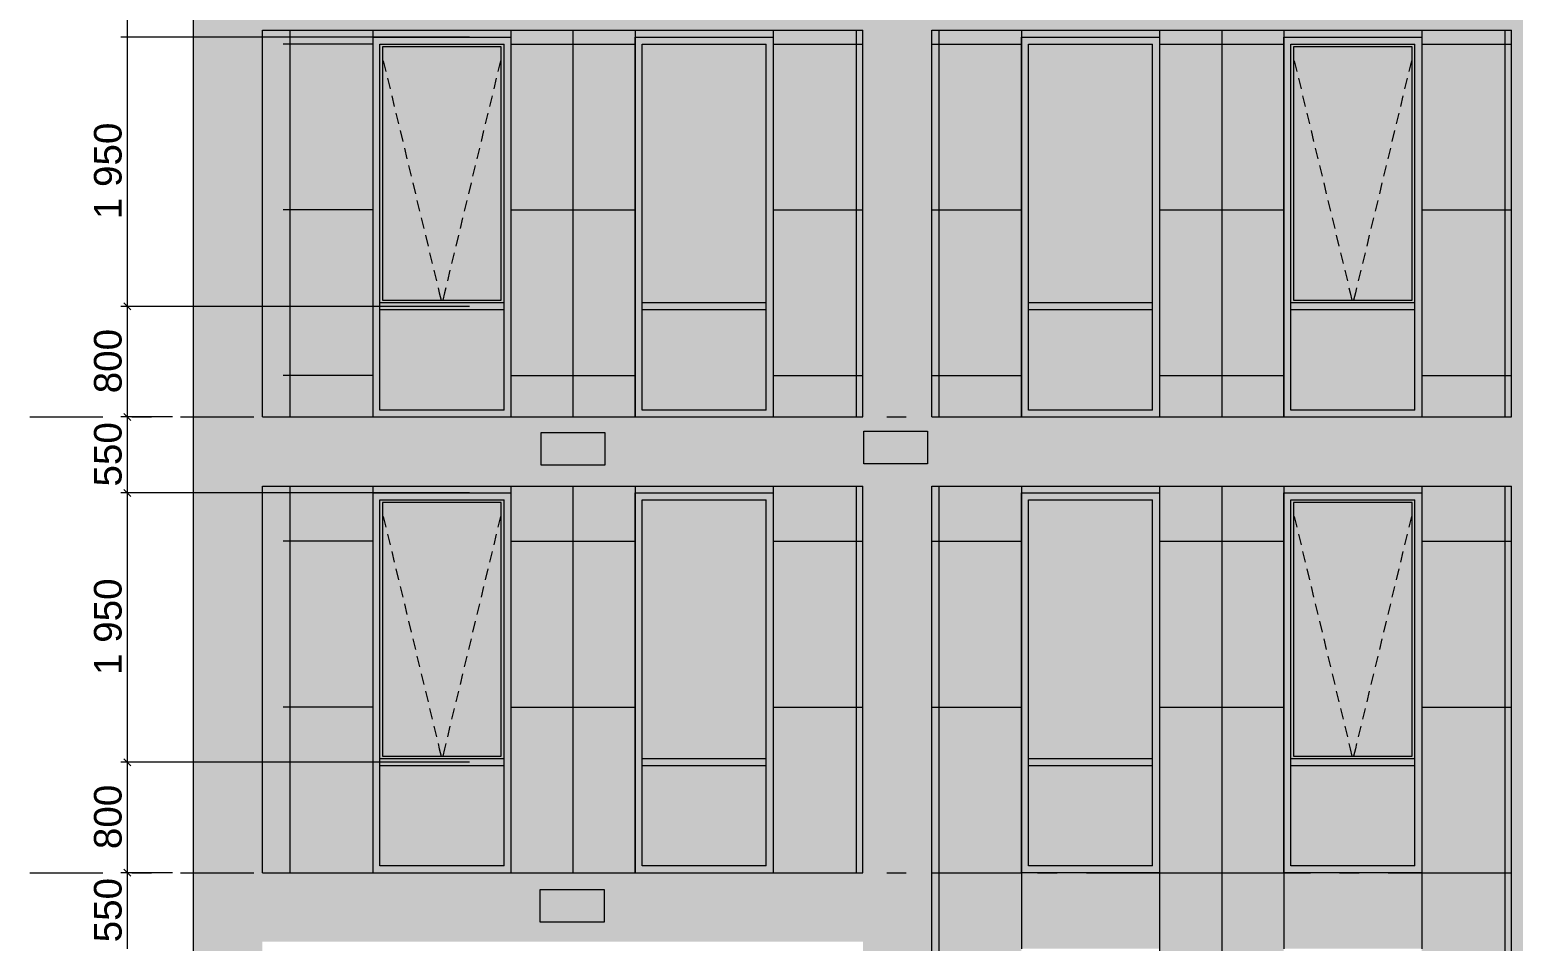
# Model space of a CAD drawing. Header units: millimetres. Extents: x 1499747 to 4230374, y -28481 to 441852.
# Drawn here: x 4020056 to 4030805, y 393332 to 399932 of the extents above; entities that cross this region are included whole.
import ezdxf

# ---------------------------------------------------------------- set-up
doc = ezdxf.new("R2010")
doc.units = ezdxf.units.MM
doc.header["$MEASUREMENT"] = 0
doc.layers.add('Чертеж и Рисунок', color=7, linetype='Continuous')
doc.styles.add('РЎР“Р•РќР•Р\xa0Р\x98Р\xa0_РЎРўР\x98Р›Р¬_2', font='')
doc.styles.get('РЎР“Р•РќР•Р\xa0Р\x98Р\xa0_РЎРўР\x98Р›Р¬_2').set_extended_font_data('GOST Common', italic=True)

msp = doc.modelspace()

# ---------------------------------------------------------------- hatches: boundary and pattern name
at = {"layer": 'Чертеж и Рисунок', "linetype": 'Continuous', "lineweight": 0, "true_color": 0xbc9a89}
for points in [[(4021241.89294, 400428.41218), (4021241.89294, 373528.37108), (4021741.89371, 373528.37108), (4021741.89371, 400428.41218)], [(4021741.89371, 399928.41141), (4044991.95923, 399928.41141), (4044991.95923, 400428.41218), (4021741.89371, 400428.41218)], [(4026092.23035, 399928.41141), (4026092.23035, 374028.37184), (4026592.23112, 374028.37184), (4026592.23112, 399928.41141)], [(4030792.03753, 399928.41141), (4030792.03753, 374028.37184), (4031292.0383, 374028.37184), (4031292.0383, 399928.41141)], [(4021741.89371, 396628.40637), (4026092.23035, 396628.40637), (4026092.23035, 397128.40713), (4021741.89371, 397128.40713)], [(4026592.23112, 396628.40637), (4030792.03753, 396628.40637), (4030792.03753, 397128.40713), (4026592.23112, 397128.40713)], [(4021741.89371, 393828.40209), (4021741.89371, 393328.40133), (4026092.23035, 393328.40133), (4026092.23035, 393828.40209)]]:
    msp.add_hatch(color=33, dxfattribs=at).paths.add_polyline_path(points)
at = {"layer": 'Чертеж и Рисунок', "linetype": 'Continuous', "lineweight": 0, "true_color": 0xffffff}
for points in [[(4021741.89371, 399928.41141), (4021741.89371, 397128.40713), (4022542.52493, 397128.40713), (4022542.52493, 399878.41134), (4023542.52646, 399878.41134), (4023542.52646, 397128.40713), (4024442.22783, 397128.40713), (4024442.22783, 399878.41134), (4025442.22936, 399878.41134), (4025442.22936, 397128.40713), (4026092.23035, 397128.40713), (4026092.23035, 399928.41141)], [(4026592.23112, 399928.41141), (4026592.23112, 397128.40713), (4027241.43211, 397128.40713), (4027241.43211, 399878.41134), (4028241.43364, 399878.41134), (4028241.43364, 397128.40713), (4029141.73501, 397128.40713), (4029141.73501, 399878.41134), (4030141.73654, 399878.41134), (4030141.73654, 397128.40713), (4030792.03753, 397128.40713), (4030792.03753, 399928.41141)], [(4023761.72679, 396779.9066), (4024223.5275, 396779.9066), (4024223.5275, 397015.70696), (4023761.72679, 397015.70696)], [(4026099.13036, 396789.30662), (4026560.93107, 396789.30662), (4026560.93107, 397025.00698), (4026099.13036, 397025.00698)], [(4021741.89371, 393828.40209), (4022542.52493, 393828.40209), (4022542.52493, 396578.40629), (4023542.52646, 396578.40629), (4023542.52646, 393828.40209), (4024442.22783, 393828.40209), (4024442.22783, 396578.40629), (4025442.22936, 396578.40629), (4025442.22936, 393828.40209), (4026092.23035, 393828.40209), (4026092.23035, 396628.40637), (4021741.89371, 396628.40637)], [(4023755.32678, 393471.70155), (4024217.22749, 393471.70155), (4024217.22749, 393707.40191), (4023755.32678, 393707.40191)]]:
    msp.add_hatch(color=7, dxfattribs=at).paths.add_polyline_path(points)
at = {"layer": 'Чертеж и Рисунок', "linetype": 'Continuous', "lineweight": 0, "true_color": 0x2e2e2e}
for points in [[(4022542.52493, 399528.4108), (4022592.52501, 399528.4108), (4022592.52501, 399828.41126), (4022542.52493, 399878.41134)], [(4023042.52569, 399878.41134), (4022542.52493, 399878.41134), (4022592.52501, 399828.41126), (4023042.52569, 399828.41126)], [(4023042.52569, 399878.41134), (4023042.52569, 399828.41126), (4023492.52638, 399828.41126), (4023542.52646, 399878.41134)], [(4023542.52646, 399528.4108), (4023542.52646, 399878.41134), (4023492.52638, 399828.41126), (4023492.52638, 399528.4108)], [(4024442.22783, 399528.4108), (4024492.22791, 399528.4108), (4024492.22791, 399828.41126), (4024442.22783, 399878.41134)], [(4024942.2286, 399878.41134), (4024442.22783, 399878.41134), (4024492.22791, 399828.41126), (4024942.2286, 399828.41126)], [(4024942.2286, 399878.41134), (4024942.2286, 399828.41126), (4025392.22928, 399828.41126), (4025442.22936, 399878.41134)], [(4025442.22936, 399528.4108), (4025442.22936, 399878.41134), (4025392.22928, 399828.41126), (4025392.22928, 399528.4108)], [(4027241.43211, 399528.4108), (4027291.43219, 399528.4108), (4027291.43219, 399828.41126), (4027241.43211, 399878.41134)], [(4027741.43287, 399878.41134), (4027241.43211, 399878.41134), (4027291.43219, 399828.41126), (4027741.43287, 399828.41126)], [(4027741.43287, 399878.41134), (4027741.43287, 399828.41126), (4028191.43356, 399828.41126), (4028241.43364, 399878.41134)], [(4028241.43364, 399528.4108), (4028241.43364, 399878.41134), (4028191.43356, 399828.41126), (4028191.43356, 399528.4108)], [(4029141.73501, 399528.4108), (4029191.73509, 399528.4108), (4029191.73509, 399828.41126), (4029141.73501, 399878.41134)], [(4029641.73578, 399878.41134), (4029141.73501, 399878.41134), (4029191.73509, 399828.41126), (4029641.73578, 399828.41126)], [(4029641.73578, 399878.41134), (4029641.73578, 399828.41126), (4030091.73646, 399828.41126), (4030141.73654, 399878.41134)], [(4030141.73654, 399528.4108), (4030141.73654, 399878.41134), (4030091.73646, 399828.41126), (4030091.73646, 399528.4108)], [(4022542.52493, 398128.40866), (4022592.52501, 398128.40866), (4022592.52501, 399528.4108), (4022542.52493, 399528.4108)], [(4023542.52646, 398128.40866), (4023542.52646, 399528.4108), (4023492.52638, 399528.4108), (4023492.52638, 398128.40866)], [(4024442.22783, 398128.40866), (4024492.22791, 398128.40866), (4024492.22791, 399528.4108), (4024442.22783, 399528.4108)], [(4025442.22936, 398128.40866), (4025442.22936, 399528.4108), (4025392.22928, 399528.4108), (4025392.22928, 398128.40866)], [(4027241.43211, 398128.40866), (4027291.43219, 398128.40866), (4027291.43219, 399528.4108), (4027241.43211, 399528.4108)], [(4028241.43364, 398128.40866), (4028241.43364, 399528.4108), (4028191.43356, 399528.4108), (4028191.43356, 398128.40866)], [(4029141.73501, 398128.40866), (4029191.73509, 398128.40866), (4029191.73509, 399528.4108), (4029141.73501, 399528.4108)], [(4030141.73654, 398128.40866), (4030141.73654, 399528.4108), (4030091.73646, 399528.4108), (4030091.73646, 398128.40866)], [(4022542.52493, 397928.40836), (4022592.52501, 397928.40836), (4022592.52501, 398128.40866), (4022542.52493, 398128.40866)], [(4023542.52646, 397928.40836), (4023542.52646, 398128.40866), (4023492.52638, 398128.40866), (4023492.52638, 397928.40836)], [(4024442.22783, 397928.40836), (4024492.22791, 397928.40836), (4024492.22791, 398128.40866), (4024442.22783, 398128.40866)], [(4025442.22936, 397928.40836), (4025442.22936, 398128.40866), (4025392.22928, 398128.40866), (4025392.22928, 397928.40836)], [(4027241.43211, 397928.40836), (4027291.43219, 397928.40836), (4027291.43219, 398128.40866), (4027241.43211, 398128.40866)], [(4028241.43364, 397928.40836), (4028241.43364, 398128.40866), (4028191.43356, 398128.40866), (4028191.43356, 397928.40836)], [(4029141.73501, 397928.40836), (4029191.73509, 397928.40836), (4029191.73509, 398128.40866), (4029141.73501, 398128.40866)], [(4030141.73654, 397928.40836), (4030141.73654, 398128.40866), (4030091.73646, 398128.40866), (4030091.73646, 397928.40836)], [(4022542.52493, 397928.40836), (4022542.52493, 397128.40713), (4022592.52501, 397178.40721), (4022592.52501, 397928.40836)], [(4022592.52501, 397903.40832), (4023042.52569, 397903.40832), (4023042.52569, 397953.40839), (4022592.52501, 397953.40839)], [(4023042.52569, 397953.40839), (4023042.52569, 397903.40832), (4023492.52638, 397903.40832), (4023492.52638, 397953.40839)], [(4023542.52646, 397928.40836), (4023492.52638, 397928.40836), (4023492.52638, 397178.40721), (4023542.52646, 397128.40713)], [(4024442.22783, 397928.40836), (4024442.22783, 397128.40713), (4024492.22791, 397178.40721), (4024492.22791, 397928.40836)], [(4024492.22791, 397903.40832), (4024942.2286, 397903.40832), (4024942.2286, 397953.40839), (4024492.22791, 397953.40839)], [(4024942.2286, 397953.40839), (4024942.2286, 397903.40832), (4025392.22928, 397903.40832), (4025392.22928, 397953.40839)], [(4025442.22936, 397928.40836), (4025392.22928, 397928.40836), (4025392.22928, 397178.40721), (4025442.22936, 397128.40713)], [(4027241.43211, 397928.40836), (4027241.43211, 397128.40713), (4027291.43219, 397178.40721), (4027291.43219, 397928.40836)], [(4027291.43219, 397903.40832), (4027741.43287, 397903.40832), (4027741.43287, 397953.40839), (4027291.43219, 397953.40839)], [(4027741.43287, 397953.40839), (4027741.43287, 397903.40832), (4028191.43356, 397903.40832), (4028191.43356, 397953.40839)], [(4028241.43364, 397928.40836), (4028191.43356, 397928.40836), (4028191.43356, 397178.40721), (4028241.43364, 397128.40713)], [(4029141.73501, 397928.40836), (4029141.73501, 397128.40713), (4029191.73509, 397178.40721), (4029191.73509, 397928.40836)], [(4029191.73509, 397903.40832), (4029641.73578, 397903.40832), (4029641.73578, 397953.40839), (4029191.73509, 397953.40839)], [(4029641.73578, 397953.40839), (4029641.73578, 397903.40832), (4030091.73646, 397903.40832), (4030091.73646, 397953.40839)], [(4030141.73654, 397928.40836), (4030091.73646, 397928.40836), (4030091.73646, 397178.40721), (4030141.73654, 397128.40713)], [(4023042.52569, 397128.40713), (4023042.52569, 397178.40721), (4022592.52501, 397178.40721), (4022542.52493, 397128.40713)], [(4023042.52569, 397128.40713), (4023542.52646, 397128.40713), (4023492.52638, 397178.40721), (4023042.52569, 397178.40721)], [(4024942.2286, 397128.40713), (4024942.2286, 397178.40721), (4024492.22791, 397178.40721), (4024442.22783, 397128.40713)], [(4024942.2286, 397128.40713), (4025442.22936, 397128.40713), (4025392.22928, 397178.40721), (4024942.2286, 397178.40721)], [(4027741.43287, 397128.40713), (4027741.43287, 397178.40721), (4027291.43219, 397178.40721), (4027241.43211, 397128.40713)], [(4027741.43287, 397128.40713), (4028241.43364, 397128.40713), (4028191.43356, 397178.40721), (4027741.43287, 397178.40721)], [(4029641.73578, 397128.40713), (4029641.73578, 397178.40721), (4029191.73509, 397178.40721), (4029141.73501, 397128.40713)], [(4029641.73578, 397128.40713), (4030141.73654, 397128.40713), (4030091.73646, 397178.40721), (4029641.73578, 397178.40721)], [(4022542.52493, 396228.40576), (4022592.52501, 396228.40576), (4022592.52501, 396528.40622), (4022542.52493, 396578.40629)], [(4023042.52569, 396578.40629), (4022542.52493, 396578.40629), (4022592.52501, 396528.40622), (4023042.52569, 396528.40622)], [(4023042.52569, 396578.40629), (4023042.52569, 396528.40622), (4023492.52638, 396528.40622), (4023542.52646, 396578.40629)], [(4023542.52646, 396228.40576), (4023542.52646, 396578.40629), (4023492.52638, 396528.40622), (4023492.52638, 396228.40576)], [(4024442.22783, 396228.40576), (4024492.22791, 396228.40576), (4024492.22791, 396528.40622), (4024442.22783, 396578.40629)], [(4024942.2286, 396578.40629), (4024442.22783, 396578.40629), (4024492.22791, 396528.40622), (4024942.2286, 396528.40622)], [(4024942.2286, 396578.40629), (4024942.2286, 396528.40622), (4025392.22928, 396528.40622), (4025442.22936, 396578.40629)], [(4025442.22936, 396228.40576), (4025442.22936, 396578.40629), (4025392.22928, 396528.40622), (4025392.22928, 396228.40576)], [(4027241.43211, 396228.40576), (4027291.43219, 396228.40576), (4027291.43219, 396528.40622), (4027241.43211, 396578.40629)], [(4027741.43287, 396578.40629), (4027241.43211, 396578.40629), (4027291.43219, 396528.40622), (4027741.43287, 396528.40622)], [(4027741.43287, 396578.40629), (4027741.43287, 396528.40622), (4028191.43356, 396528.40622), (4028241.43364, 396578.40629)], [(4028241.43364, 396228.40576), (4028241.43364, 396578.40629), (4028191.43356, 396528.40622), (4028191.43356, 396228.40576)], [(4029141.73501, 396228.40576), (4029191.73509, 396228.40576), (4029191.73509, 396528.40622), (4029141.73501, 396578.40629)], [(4029641.73578, 396578.40629), (4029141.73501, 396578.40629), (4029191.73509, 396528.40622), (4029641.73578, 396528.40622)], [(4029641.73578, 396578.40629), (4029641.73578, 396528.40622), (4030091.73646, 396528.40622), (4030141.73654, 396578.40629)], [(4030141.73654, 396228.40576), (4030141.73654, 396578.40629), (4030091.73646, 396528.40622), (4030091.73646, 396228.40576)], [(4022542.52493, 394828.40362), (4022592.52501, 394828.40362), (4022592.52501, 396228.40576), (4022542.52493, 396228.40576)], [(4023542.52646, 394828.40362), (4023542.52646, 396228.40576), (4023492.52638, 396228.40576), (4023492.52638, 394828.40362)], [(4024442.22783, 394828.40362), (4024492.22791, 394828.40362), (4024492.22791, 396228.40576), (4024442.22783, 396228.40576)], [(4025442.22936, 394828.40362), (4025442.22936, 396228.40576), (4025392.22928, 396228.40576), (4025392.22928, 394828.40362)], [(4027241.43211, 394828.40362), (4027291.43219, 394828.40362), (4027291.43219, 396228.40576), (4027241.43211, 396228.40576)], [(4028241.43364, 394828.40362), (4028241.43364, 396228.40576), (4028191.43356, 396228.40576), (4028191.43356, 394828.40362)], [(4029141.73501, 394828.40362), (4029191.73509, 394828.40362), (4029191.73509, 396228.40576), (4029141.73501, 396228.40576)], [(4030141.73654, 394828.40362), (4030141.73654, 396228.40576), (4030091.73646, 396228.40576), (4030091.73646, 394828.40362)], [(4022542.52493, 394628.40332), (4022592.52501, 394628.40332), (4022592.52501, 394828.40362), (4022542.52493, 394828.40362)], [(4023542.52646, 394628.40332), (4023542.52646, 394828.40362), (4023492.52638, 394828.40362), (4023492.52638, 394628.40332)], [(4024442.22783, 394628.40332), (4024492.22791, 394628.40332), (4024492.22791, 394828.40362), (4024442.22783, 394828.40362)], [(4025442.22936, 394628.40332), (4025442.22936, 394828.40362), (4025392.22928, 394828.40362), (4025392.22928, 394628.40332)], [(4027241.43211, 394628.40332), (4027291.43219, 394628.40332), (4027291.43219, 394828.40362), (4027241.43211, 394828.40362)], [(4028241.43364, 394628.40332), (4028241.43364, 394828.40362), (4028191.43356, 394828.40362), (4028191.43356, 394628.40332)], [(4029141.73501, 394628.40332), (4029191.73509, 394628.40332), (4029191.73509, 394828.40362), (4029141.73501, 394828.40362)], [(4030141.73654, 394628.40332), (4030141.73654, 394828.40362), (4030091.73646, 394828.40362), (4030091.73646, 394628.40332)], [(4022542.52493, 394628.40332), (4022542.52493, 393828.40209), (4022592.52501, 393878.40217), (4022592.52501, 394628.40332)], [(4022592.52501, 394603.40328), (4023042.52569, 394603.40328), (4023042.52569, 394653.40335), (4022592.52501, 394653.40335)], [(4023042.52569, 394653.40335), (4023042.52569, 394603.40328), (4023492.52638, 394603.40328), (4023492.52638, 394653.40335)], [(4023542.52646, 394628.40332), (4023492.52638, 394628.40332), (4023492.52638, 393878.40217), (4023542.52646, 393828.40209)], [(4024442.22783, 394628.40332), (4024442.22783, 393828.40209), (4024492.22791, 393878.40217), (4024492.22791, 394628.40332)], [(4024492.22791, 394603.40328), (4024942.2286, 394603.40328), (4024942.2286, 394653.40335), (4024492.22791, 394653.40335)], [(4024942.2286, 394653.40335), (4024942.2286, 394603.40328), (4025392.22928, 394603.40328), (4025392.22928, 394653.40335)], [(4025442.22936, 394628.40332), (4025392.22928, 394628.40332), (4025392.22928, 393878.40217), (4025442.22936, 393828.40209)], [(4027241.43211, 394628.40332), (4027241.43211, 393828.40209), (4027291.43219, 393878.40217), (4027291.43219, 394628.40332)], [(4027291.43219, 394603.40328), (4027741.43287, 394603.40328), (4027741.43287, 394653.40335), (4027291.43219, 394653.40335)], [(4027741.43287, 394653.40335), (4027741.43287, 394603.40328), (4028191.43356, 394603.40328), (4028191.43356, 394653.40335)], [(4028241.43364, 394628.40332), (4028191.43356, 394628.40332), (4028191.43356, 393878.40217), (4028241.43364, 393828.40209)], [(4029141.73501, 394628.40332), (4029141.73501, 393828.40209), (4029191.73509, 393878.40217), (4029191.73509, 394628.40332)], [(4029191.73509, 394603.40328), (4029641.73578, 394603.40328), (4029641.73578, 394653.40335), (4029191.73509, 394653.40335)], [(4029641.73578, 394653.40335), (4029641.73578, 394603.40328), (4030091.73646, 394603.40328), (4030091.73646, 394653.40335)], [(4030141.73654, 394628.40332), (4030091.73646, 394628.40332), (4030091.73646, 393878.40217), (4030141.73654, 393828.40209)], [(4023042.52569, 393828.40209), (4023042.52569, 393878.40217), (4022592.52501, 393878.40217), (4022542.52493, 393828.40209)], [(4023042.52569, 393828.40209), (4023542.52646, 393828.40209), (4023492.52638, 393878.40217), (4023042.52569, 393878.40217)], [(4024942.2286, 393828.40209), (4024942.2286, 393878.40217), (4024492.22791, 393878.40217), (4024442.22783, 393828.40209)], [(4024942.2286, 393828.40209), (4025442.22936, 393828.40209), (4025392.22928, 393878.40217), (4024942.2286, 393878.40217)], [(4027741.43287, 393828.40209), (4027741.43287, 393878.40217), (4027291.43219, 393878.40217), (4027241.43211, 393828.40209)], [(4027741.43287, 393828.40209), (4028241.43364, 393828.40209), (4028191.43356, 393878.40217), (4027741.43287, 393878.40217)], [(4029641.73578, 393828.40209), (4029641.73578, 393878.40217), (4029191.73509, 393878.40217), (4029141.73501, 393828.40209)], [(4029641.73578, 393828.40209), (4030141.73654, 393828.40209), (4030091.73646, 393878.40217), (4029641.73578, 393878.40217)]]:
    msp.add_hatch(color=250, dxfattribs=at).paths.add_polyline_path(points)
at = {"layer": 'Чертеж и Рисунок', "linetype": 'Continuous', "lineweight": 0, "true_color": 0xf7fdff}
for points in [[(4022592.52501, 397953.40839), (4022612.52504, 397973.40843), (4022612.52504, 399808.41123), (4022592.52501, 399828.41126)], [(4023492.52638, 399828.41126), (4022592.52501, 399828.41126), (4022612.52504, 399808.41123), (4023472.52635, 399808.41123)], [(4023492.52638, 397953.40839), (4023492.52638, 399828.41126), (4023472.52635, 399808.41123), (4023472.52635, 397973.40843)], [(4029191.73509, 397953.40839), (4029211.73512, 397973.40843), (4029211.73512, 399808.41123), (4029191.73509, 399828.41126)], [(4030091.73646, 399828.41126), (4029191.73509, 399828.41126), (4029211.73512, 399808.41123), (4030071.73643, 399808.41123)], [(4030091.73646, 397953.40839), (4030091.73646, 399828.41126), (4030071.73643, 399808.41123), (4030071.73643, 397973.40843)], [(4023492.52638, 397953.40839), (4023472.52635, 397973.40843), (4022612.52504, 397973.40843), (4022592.52501, 397953.40839)], [(4029211.73512, 397973.40843), (4029191.73509, 397953.40839), (4030091.73646, 397953.40839), (4030071.73643, 397973.40843)], [(4022592.52501, 394653.40335), (4022612.52504, 394673.40338), (4022612.52504, 396508.40619), (4022592.52501, 396528.40622)], [(4023492.52638, 396528.40622), (4022592.52501, 396528.40622), (4022612.52504, 396508.40619), (4023472.52635, 396508.40619)], [(4023492.52638, 394653.40335), (4023492.52638, 396528.40622), (4023472.52635, 396508.40619), (4023472.52635, 394673.40338)], [(4029191.73509, 394653.40335), (4029211.73512, 394673.40338), (4029211.73512, 396508.40619), (4029191.73509, 396528.40622)], [(4029191.73509, 396528.40622), (4029211.73512, 396508.40619), (4030071.73643, 396508.40619), (4030091.73646, 396528.40622)], [(4030091.73646, 394653.40335), (4030091.73646, 396528.40622), (4030071.73643, 396508.40619), (4030071.73643, 394673.40338)], [(4023492.52638, 394653.40335), (4023472.52635, 394673.40338), (4022612.52504, 394673.40338), (4022592.52501, 394653.40335)], [(4029211.73512, 394673.40338), (4029191.73509, 394653.40335), (4030091.73646, 394653.40335), (4030071.73643, 394673.40338)]]:
    msp.add_hatch(color=7, dxfattribs=at).paths.add_polyline_path(points)
at = {"layer": 'Чертеж и Рисунок', "linetype": 'Continuous', "lineweight": 0, "true_color": 0x84adf9}
for points in [[(4022612.52504, 397973.40843), (4023472.52635, 397973.40843), (4023472.52635, 399808.41123), (4022612.52504, 399808.41123)], [(4024492.22791, 399828.41126), (4024492.22791, 397953.40839), (4025392.22928, 397953.40839), (4025392.22928, 399828.41126)], [(4027291.43219, 397953.40839), (4028191.43356, 397953.40839), (4028191.43356, 399528.4108), (4028191.43356, 399828.41126), (4027291.43219, 399828.41126)], [(4029211.73512, 399808.41123), (4029211.73512, 397973.40843), (4030071.73643, 397973.40843), (4030071.73643, 399808.41123)], [(4022592.52501, 397903.40832), (4022592.52501, 397178.40721), (4023492.52638, 397178.40721), (4023492.52638, 397903.40832)], [(4024492.22791, 397903.40832), (4024492.22791, 397178.40721), (4025392.22928, 397178.40721), (4025392.22928, 397903.40832)], [(4027291.43219, 397903.40832), (4027291.43219, 397178.40721), (4028191.43356, 397178.40721), (4028191.43356, 397903.40832)], [(4029191.73509, 397903.40832), (4029191.73509, 397178.40721), (4030091.73646, 397178.40721), (4030091.73646, 397903.40832)], [(4024492.22791, 396528.40622), (4024492.22791, 394653.40335), (4025392.22928, 394653.40335), (4025392.22928, 396528.40622)], [(4027291.43219, 394653.40335), (4028191.43356, 394653.40335), (4028191.43356, 394828.40362), (4028191.43356, 396228.40576), (4028191.43356, 396528.40622), (4027291.43219, 396528.40622)], [(4022612.52504, 394673.40338), (4023472.52635, 394673.40338), (4023472.52635, 396508.40619), (4022612.52504, 396508.40619)], [(4029211.73512, 394673.40338), (4030071.73643, 394673.40338), (4030071.73643, 396508.40619), (4029211.73512, 396508.40619)], [(4022592.52501, 394603.40328), (4022592.52501, 393878.40217), (4023492.52638, 393878.40217), (4023492.52638, 394603.40328)], [(4024492.22791, 394603.40328), (4024492.22791, 393878.40217), (4025392.22928, 393878.40217), (4025392.22928, 394603.40328)], [(4027291.43219, 394603.40328), (4027291.43219, 393878.40217), (4028191.43356, 393878.40217), (4028191.43356, 394603.40328)], [(4029191.73509, 393878.40217), (4030091.73646, 393878.40217), (4030091.73646, 394603.40328), (4029191.73509, 394603.40328)]]:
    msp.add_hatch(color=161, dxfattribs=at).paths.add_polyline_path(points)
at = {"layer": 'Чертеж и Рисунок', "linetype": 'Continuous', "lineweight": 0, "true_color": 0xffffff}
h = msp.add_hatch(color=7, dxfattribs=at)
h.paths.add_polyline_path([(4026592.23112, 390528.39705), (4027241.43215, 390528.39705), (4027241.43215, 393278.40123), (4028241.43362, 393278.40123), (4028241.43362, 390528.39705), (4029141.73502, 390528.39705), (4029141.73502, 393278.40123), (4030141.73658, 393278.40123), (4030141.73658, 390528.39705), (4030792.03756, 390528.39705), (4030792.03756, 396628.40637), (4026592.23112, 396628.40637)])
h.paths.add_polyline_path([(4028241.43362, 393828.40212), (4027241.43215, 393828.40212), (4027241.43215, 396578.40631), (4028241.43362, 396578.40631)], flags=0)
h.paths.add_polyline_path([(4029141.73502, 393828.40212), (4029141.73502, 396578.40631), (4030141.73658, 396578.40631), (4030141.73658, 393828.40212)], flags=0)

# ---------------------------------------------------------------- linework, layer by layer
at = {"layer": 'Чертеж и Рисунок', "color": 7, "linetype": 'Continuous', "lineweight": 5}
for points in [[(4020763.94221, 399878.41134), (4020763.94221, 400428.41218)], [(4021241.89294, 373528.37108), (4021241.89294, 400428.41218)], [(4023242.526, 399878.41134), (4020717.06214, 399878.41134)], [(4020763.94221, 397928.40836), (4020763.94221, 399878.41134)], [(4021741.89371, 399928.41141), (4026092.23035, 399928.41141)], [(4021741.89371, 397128.40713), (4021741.89371, 399928.41141)], [(4022542.52493, 399878.41134), (4023542.52646, 399878.41134)], [(4023542.52646, 399878.41134), (4023542.52646, 397128.40713)], [(4024442.22783, 399878.41134), (4025442.22936, 399878.41134)], [(4024442.22783, 397128.40713), (4024442.22783, 399878.41134)], [(4025442.22936, 399878.41134), (4025442.22936, 397128.40713)], [(4026092.23035, 397128.40713), (4026092.23035, 399928.41141)], [(4026592.23112, 399928.41141), (4030792.03753, 399928.41141)], [(4026592.23112, 397128.40713), (4026592.23112, 399928.41141)], [(4027241.43211, 397128.40713), (4027241.43211, 399878.41134)], [(4027241.43211, 399878.41134), (4028241.43364, 399878.41134)], [(4028241.43364, 399878.41134), (4028241.43364, 397128.40713)], [(4029141.73501, 397128.40713), (4029141.73501, 399878.41134)], [(4029141.73501, 399878.41134), (4030141.73654, 399878.41134)], [(4030792.03753, 397128.40713), (4030792.03753, 399928.41141)], [(4022592.52501, 399528.4108), (4022592.52501, 399828.41126)], [(4022592.52501, 399828.41126), (4023042.52569, 399828.41126)], [(4022612.52504, 399808.41123), (4022612.52504, 397973.40843)], [(4023472.52635, 399808.41123), (4022612.52504, 399808.41123)], [(4023042.52569, 399828.41126), (4023492.52638, 399828.41126)], [(4023472.52635, 397973.40843), (4023472.52635, 399808.41123)], [(4023492.52638, 399528.4108), (4023492.52638, 399828.41126)], [(4024492.22791, 399528.4108), (4024492.22791, 399828.41126)], [(4024492.22791, 399828.41126), (4024942.2286, 399828.41126)], [(4024942.2286, 399828.41126), (4025392.22928, 399828.41126)], [(4025392.22928, 399528.4108), (4025392.22928, 399828.41126)], [(4027291.43219, 399528.4108), (4027291.43219, 399828.41126)], [(4027291.43219, 399828.41126), (4027741.43287, 399828.41126)], [(4027741.43287, 399828.41126), (4028191.43356, 399828.41126)], [(4028191.43356, 399528.4108), (4028191.43356, 399828.41126)], [(4029191.73509, 399528.4108), (4029191.73509, 399828.41126)], [(4029191.73509, 399828.41126), (4029641.73578, 399828.41126)], [(4029211.73512, 399808.41123), (4029211.73512, 397973.40843)], [(4030071.73643, 399808.41123), (4029211.73512, 399808.41123)], [(4029641.73578, 399828.41126), (4030091.73646, 399828.41126)], [(4030071.73643, 397973.40843), (4030071.73643, 399808.41123)], [(4030091.73646, 399528.4108), (4030091.73646, 399828.41126)], [(4022592.52501, 398128.40866), (4022592.52501, 399528.4108)], [(4023492.52638, 398128.40866), (4023492.52638, 399528.4108)], [(4024492.22791, 398128.40866), (4024492.22791, 399528.4108)], [(4025392.22928, 398128.40866), (4025392.22928, 399528.4108)], [(4027291.43219, 398128.40866), (4027291.43219, 399528.4108)], [(4028191.43356, 398128.40866), (4028191.43356, 399528.4108)], [(4029191.73509, 398128.40866), (4029191.73509, 399528.4108)], [(4030091.73646, 398128.40866), (4030091.73646, 399528.4108)], [(4022592.52501, 397953.40839), (4022592.52501, 398128.40866)], [(4023492.52638, 397953.40839), (4023492.52638, 398128.40866)], [(4024492.22791, 397953.40839), (4024492.22791, 398128.40866)], [(4025392.22928, 397953.40839), (4025392.22928, 398128.40866)], [(4027291.43219, 397953.40839), (4027291.43219, 398128.40866)], [(4028191.43356, 397953.40839), (4028191.43356, 398128.40866)], [(4029191.73509, 397953.40839), (4029191.73509, 398128.40866)], [(4030091.73646, 397953.40839), (4030091.73646, 398128.40866)], [(4023242.526, 397928.40836), (4020717.06214, 397928.40836)], [(4020738.94217, 397953.40839), (4020788.94225, 397903.40832)], [(4020763.94221, 397128.40713), (4020763.94221, 397928.40836)], [(4022592.52501, 397928.40836), (4022592.52501, 397953.40839)], [(4023042.52569, 397953.40839), (4022592.52501, 397953.40839)], [(4022592.52501, 397903.40832), (4022592.52501, 397928.40836)], [(4022612.52504, 397973.40843), (4023472.52635, 397973.40843)], [(4023492.52638, 397953.40839), (4023042.52569, 397953.40839)], [(4023492.52638, 397928.40836), (4023492.52638, 397953.40839)], [(4023492.52638, 397903.40832), (4023492.52638, 397928.40836)], [(4024492.22791, 397928.40836), (4024492.22791, 397953.40839)], [(4024942.2286, 397953.40839), (4024492.22791, 397953.40839)], [(4024492.22791, 397903.40832), (4024492.22791, 397928.40836)], [(4025392.22928, 397953.40839), (4024942.2286, 397953.40839)], [(4025392.22928, 397928.40836), (4025392.22928, 397953.40839)], [(4025392.22928, 397903.40832), (4025392.22928, 397928.40836)], [(4027291.43219, 397928.40836), (4027291.43219, 397953.40839)], [(4027741.43287, 397953.40839), (4027291.43219, 397953.40839)], [(4027291.43219, 397903.40832), (4027291.43219, 397928.40836)], [(4028191.43356, 397953.40839), (4027741.43287, 397953.40839)], [(4028191.43356, 397928.40836), (4028191.43356, 397953.40839)], [(4028191.43356, 397903.40832), (4028191.43356, 397928.40836)], [(4029191.73509, 397928.40836), (4029191.73509, 397953.40839)], [(4029641.73578, 397953.40839), (4029191.73509, 397953.40839)], [(4029191.73509, 397903.40832), (4029191.73509, 397928.40836)], [(4029211.73512, 397973.40843), (4030071.73643, 397973.40843)], [(4030091.73646, 397953.40839), (4029641.73578, 397953.40839)], [(4030091.73646, 397928.40836), (4030091.73646, 397953.40839)], [(4030091.73646, 397903.40832), (4030091.73646, 397928.40836)], [(4022592.52501, 397178.40721), (4022592.52501, 397903.40832)], [(4023042.52569, 397903.40832), (4022592.52501, 397903.40832)], [(4023492.52638, 397903.40832), (4023042.52569, 397903.40832)], [(4023492.52638, 397178.40721), (4023492.52638, 397903.40832)], [(4024492.22791, 397178.40721), (4024492.22791, 397903.40832)], [(4024942.2286, 397903.40832), (4024492.22791, 397903.40832)], [(4025392.22928, 397903.40832), (4024942.2286, 397903.40832)], [(4025392.22928, 397178.40721), (4025392.22928, 397903.40832)], [(4027291.43219, 397178.40721), (4027291.43219, 397903.40832)], [(4027741.43287, 397903.40832), (4027291.43219, 397903.40832)], [(4028191.43356, 397903.40832), (4027741.43287, 397903.40832)], [(4028191.43356, 397178.40721), (4028191.43356, 397903.40832)], [(4029191.73509, 397178.40721), (4029191.73509, 397903.40832)], [(4029641.73578, 397903.40832), (4029191.73509, 397903.40832)], [(4030091.73646, 397903.40832), (4029641.73578, 397903.40832)], [(4030091.73646, 397178.40721), (4030091.73646, 397903.40832)], [(4023042.52569, 397178.40721), (4022592.52501, 397178.40721)], [(4023492.52638, 397178.40721), (4023042.52569, 397178.40721)], [(4024942.2286, 397178.40721), (4024492.22791, 397178.40721)], [(4025392.22928, 397178.40721), (4024942.2286, 397178.40721)], [(4027741.43287, 397178.40721), (4027291.43219, 397178.40721)], [(4028191.43356, 397178.40721), (4027741.43287, 397178.40721)], [(4029641.73578, 397178.40721), (4029191.73509, 397178.40721)], [(4030091.73646, 397178.40721), (4029641.73578, 397178.40721)], [(4021091.89271, 397128.40713), (4020717.06214, 397128.40713)], [(4020738.94217, 397153.40717), (4020788.94225, 397103.4071)], [(4020763.94221, 396578.40629), (4020763.94221, 397128.40713)], [(4021741.89371, 397128.40713), (4026092.23035, 397128.40713)], [(4026592.23112, 397128.40713), (4030792.03753, 397128.40713)], [(4023761.72679, 396779.9066), (4023761.72679, 397015.70696)], [(4023761.72679, 397015.70696), (4024223.5275, 397015.70696)], [(4024223.5275, 397015.70696), (4024223.5275, 396779.9066)], [(4026099.13036, 396789.30662), (4026099.13036, 397025.00698)], [(4026099.13036, 397025.00698), (4026560.93107, 397025.00698)], [(4026560.93107, 397025.00698), (4026560.93107, 396789.30662)], [(4024223.5275, 396779.9066), (4023761.72679, 396779.9066)], [(4026560.93107, 396789.30662), (4026099.13036, 396789.30662)], [(4021741.89371, 393828.40209), (4021741.89371, 396628.40637)], [(4021741.89371, 396628.40637), (4026092.23035, 396628.40637)], [(4026092.23035, 393828.40209), (4026092.23035, 396628.40637)], [(4026592.23112, 390528.39705), (4026592.23112, 396628.40637)], [(4026592.23112, 396628.40637), (4030792.03753, 396628.40637)], [(4030792.03753, 390528.39705), (4030792.03753, 396628.40637)], [(4023242.526, 396578.40629), (4020717.06214, 396578.40629)], [(4020738.94217, 396603.40633), (4020788.94225, 396553.40626)], [(4020763.94221, 394628.40332), (4020763.94221, 396578.40629)], [(4022542.52493, 396578.40629), (4023542.52646, 396578.40629)], [(4022592.52501, 396228.40576), (4022592.52501, 396528.40622)], [(4022592.52501, 396528.40622), (4023042.52569, 396528.40622)], [(4023042.52569, 396528.40622), (4023492.52638, 396528.40622)], [(4023492.52638, 396228.40576), (4023492.52638, 396528.40622)], [(4023542.52646, 396578.40629), (4023542.52646, 393828.40209)], [(4024442.22783, 393828.40209), (4024442.22783, 396578.40629)], [(4024442.22783, 396578.40629), (4025442.22936, 396578.40629)], [(4024492.22791, 396228.40576), (4024492.22791, 396528.40622)], [(4024492.22791, 396528.40622), (4024942.2286, 396528.40622)], [(4024942.2286, 396528.40622), (4025392.22928, 396528.40622)], [(4025392.22928, 396228.40576), (4025392.22928, 396528.40622)], [(4025442.22936, 396578.40629), (4025442.22936, 393828.40209)], [(4027241.43211, 393828.40209), (4027241.43211, 396578.40629)], [(4027241.43211, 396578.40629), (4028241.43364, 396578.40629)], [(4027291.43219, 396228.40576), (4027291.43219, 396528.40622)], [(4027291.43219, 396528.40622), (4027741.43287, 396528.40622)], [(4027741.43287, 396528.40622), (4028191.43356, 396528.40622)], [(4028191.43356, 396228.40576), (4028191.43356, 396528.40622)], [(4028241.43364, 396578.40629), (4028241.43364, 393828.40209)], [(4029141.73501, 393828.40209), (4029141.73501, 396578.40629)], [(4029141.73501, 396578.40629), (4030141.73654, 396578.40629)], [(4029191.73509, 396228.40576), (4029191.73509, 396528.40622)], [(4029191.73509, 396528.40622), (4029641.73578, 396528.40622)], [(4029641.73578, 396528.40622), (4030091.73646, 396528.40622)], [(4030091.73646, 396228.40576), (4030091.73646, 396528.40622)], [(4022612.52504, 396508.40619), (4022612.52504, 394673.40338)], [(4023472.52635, 396508.40619), (4022612.52504, 396508.40619)], [(4023472.52635, 394673.40338), (4023472.52635, 396508.40619)], [(4029211.73512, 396508.40619), (4029211.73512, 394673.40338)], [(4030071.73643, 396508.40619), (4029211.73512, 396508.40619)], [(4030071.73643, 394673.40338), (4030071.73643, 396508.40619)], [(4022592.52501, 394828.40362), (4022592.52501, 396228.40576)], [(4023492.52638, 394828.40362), (4023492.52638, 396228.40576)], [(4024492.22791, 394828.40362), (4024492.22791, 396228.40576)], [(4025392.22928, 394828.40362), (4025392.22928, 396228.40576)], [(4027291.43219, 394828.40362), (4027291.43219, 396228.40576)], [(4028191.43356, 394828.40362), (4028191.43356, 396228.40576)], [(4029191.73509, 394828.40362), (4029191.73509, 396228.40576)], [(4030091.73646, 394828.40362), (4030091.73646, 396228.40576)], [(4022592.52501, 394653.40335), (4022592.52501, 394828.40362)], [(4023492.52638, 394653.40335), (4023492.52638, 394828.40362)], [(4024492.22791, 394653.40335), (4024492.22791, 394828.40362)], [(4025392.22928, 394653.40335), (4025392.22928, 394828.40362)], [(4027291.43219, 394653.40335), (4027291.43219, 394828.40362)], [(4028191.43356, 394653.40335), (4028191.43356, 394828.40362)], [(4029191.73509, 394653.40335), (4029191.73509, 394828.40362)], [(4030091.73646, 394653.40335), (4030091.73646, 394828.40362)], [(4023242.526, 394628.40332), (4020717.06214, 394628.40332)], [(4020738.94217, 394653.40335), (4020788.94225, 394603.40328)], [(4020763.94221, 393828.40209), (4020763.94221, 394628.40332)], [(4022592.52501, 394628.40332), (4022592.52501, 394653.40335)], [(4023042.52569, 394653.40335), (4022592.52501, 394653.40335)], [(4022592.52501, 394603.40328), (4022592.52501, 394628.40332)], [(4022592.52501, 393878.40217), (4022592.52501, 394603.40328)], [(4023042.52569, 394603.40328), (4022592.52501, 394603.40328)], [(4022612.52504, 394673.40338), (4023472.52635, 394673.40338)], [(4023492.52638, 394653.40335), (4023042.52569, 394653.40335)], [(4023492.52638, 394603.40328), (4023042.52569, 394603.40328)], [(4023492.52638, 394628.40332), (4023492.52638, 394653.40335)], [(4023492.52638, 394603.40328), (4023492.52638, 394628.40332)], [(4023492.52638, 393878.40217), (4023492.52638, 394603.40328)], [(4024492.22791, 394628.40332), (4024492.22791, 394653.40335)], [(4024942.2286, 394653.40335), (4024492.22791, 394653.40335)], [(4024492.22791, 394603.40328), (4024492.22791, 394628.40332)], [(4024492.22791, 393878.40217), (4024492.22791, 394603.40328)], [(4024942.2286, 394603.40328), (4024492.22791, 394603.40328)], [(4025392.22928, 394653.40335), (4024942.2286, 394653.40335)], [(4025392.22928, 394603.40328), (4024942.2286, 394603.40328)], [(4025392.22928, 394628.40332), (4025392.22928, 394653.40335)], [(4025392.22928, 394603.40328), (4025392.22928, 394628.40332)], [(4025392.22928, 393878.40217), (4025392.22928, 394603.40328)], [(4027291.43219, 394628.40332), (4027291.43219, 394653.40335)], [(4027741.43287, 394653.40335), (4027291.43219, 394653.40335)], [(4027291.43219, 394603.40328), (4027291.43219, 394628.40332)], [(4027291.43219, 393878.40217), (4027291.43219, 394603.40328)], [(4027741.43287, 394603.40328), (4027291.43219, 394603.40328)], [(4028191.43356, 394653.40335), (4027741.43287, 394653.40335)], [(4028191.43356, 394603.40328), (4027741.43287, 394603.40328)], [(4028191.43356, 394628.40332), (4028191.43356, 394653.40335)], [(4028191.43356, 394603.40328), (4028191.43356, 394628.40332)], [(4028191.43356, 393878.40217), (4028191.43356, 394603.40328)], [(4029191.73509, 394628.40332), (4029191.73509, 394653.40335)], [(4029641.73578, 394653.40335), (4029191.73509, 394653.40335)], [(4029191.73509, 394603.40328), (4029191.73509, 394628.40332)], [(4029191.73509, 393878.40217), (4029191.73509, 394603.40328)], [(4029641.73578, 394603.40328), (4029191.73509, 394603.40328)], [(4029211.73512, 394673.40338), (4030071.73643, 394673.40338)], [(4030091.73646, 394653.40335), (4029641.73578, 394653.40335)], [(4030091.73646, 394603.40328), (4029641.73578, 394603.40328)], [(4030091.73646, 394628.40332), (4030091.73646, 394653.40335)], [(4030091.73646, 394603.40328), (4030091.73646, 394628.40332)], [(4030091.73646, 393878.40217), (4030091.73646, 394603.40328)], [(4021091.89271, 393828.40209), (4020717.06214, 393828.40209)], [(4020738.94217, 393853.40213), (4020788.94225, 393803.40205)], [(4020763.94221, 393278.40125), (4020763.94221, 393828.40209)], [(4021741.89371, 393828.40209), (4026092.23035, 393828.40209)], [(4023042.52569, 393878.40217), (4022592.52501, 393878.40217)], [(4023492.52638, 393878.40217), (4023042.52569, 393878.40217)], [(4024942.2286, 393878.40217), (4024492.22791, 393878.40217)], [(4025392.22928, 393878.40217), (4024942.2286, 393878.40217)], [(4028241.43364, 393828.40209), (4027241.43211, 393828.40209)], [(4027741.43287, 393878.40217), (4027291.43219, 393878.40217)], [(4028191.43356, 393878.40217), (4027741.43287, 393878.40217)], [(4030141.73654, 393828.40209), (4029141.73501, 393828.40209)], [(4029641.73578, 393878.40217), (4029191.73509, 393878.40217)], [(4030091.73646, 393878.40217), (4029641.73578, 393878.40217)], [(4023755.32678, 393471.70155), (4023755.32678, 393707.40191)], [(4023755.32678, 393707.40191), (4024217.22749, 393707.40191)], [(4024217.22749, 393707.40191), (4024217.22749, 393471.70155)], [(4024217.22749, 393471.70155), (4023755.32678, 393471.70155)]]:
    msp.add_lwpolyline(points, dxfattribs=at)
at = {"layer": 'Чертеж и Рисунок', "color": 253, "linetype": 'Continuous', "lineweight": 5, "true_color": 0xaaaaaa}
for points in [[(4021941.89401, 399927.51141), (4021941.89401, 397128.40713)], [(4022542.52493, 399928.41141), (4022542.52493, 399926.71141)], [(4022542.52493, 399926.71141), (4022542.52493, 399926.51141)], [(4022542.52493, 399926.51141), (4022542.52493, 399878.41134)], [(4022542.52493, 399878.41134), (4022542.52493, 397128.40713)], [(4023541.92646, 399928.41141), (4023541.92646, 399878.51134)], [(4023541.92646, 399878.51134), (4023541.92646, 397128.40713)], [(4023992.12715, 399928.41141), (4023992.12715, 397128.40713)], [(4024442.52783, 399928.41141), (4024442.52783, 399878.41134)], [(4024442.52783, 399878.41134), (4024442.52783, 397128.40713)], [(4025441.92936, 399928.41141), (4025441.92936, 399878.41134)], [(4025441.92936, 399878.41134), (4025441.92936, 397128.40713)], [(4026042.53028, 399928.41141), (4026042.53028, 397128.40713)], [(4026642.53119, 399928.41141), (4026642.53119, 397128.40713)], [(4027242.53211, 399928.41141), (4027242.53211, 399878.41134)], [(4027242.53211, 399878.41134), (4027242.53211, 397128.40713)], [(4028241.93364, 399928.41141), (4028241.93364, 397128.40713)], [(4028692.03433, 399928.41141), (4028692.03433, 397128.40713)], [(4029142.33501, 399928.41141), (4029142.33501, 399878.41134)], [(4029142.33501, 399878.41134), (4029142.33501, 397128.40713)], [(4030141.73654, 399928.41141), (4030141.73654, 399878.41134)], [(4030141.73654, 399878.41134), (4030141.73654, 397128.40713)], [(4030742.33746, 399928.41141), (4030742.33746, 397128.40713)], [(4022542.52493, 399828.01126), (4021891.89394, 399828.21126)], [(4023542.52646, 399828.21126), (4024442.22783, 399828.21126)], [(4025441.92936, 399828.01126), (4025442.22936, 399828.01126)], [(4025442.22936, 399828.01126), (4026092.23035, 399828.01126)], [(4026592.23112, 399828.01126), (4027241.43211, 399828.01126)], [(4027241.43211, 399828.01126), (4027242.53211, 399828.01126)], [(4028241.93364, 399828.21126), (4029141.63501, 399828.21126)], [(4030141.73654, 399828.21126), (4030792.03753, 399828.21126)], [(4022542.52493, 398628.00943), (4021891.89394, 398628.20943)], [(4023542.52646, 398628.20943), (4024442.22783, 398628.20943)], [(4025441.92936, 398628.00943), (4025442.22936, 398628.00943)], [(4025442.22936, 398628.00943), (4026092.23035, 398628.00943)], [(4026592.23112, 398628.00943), (4027241.43211, 398628.00943)], [(4027241.43211, 398628.00943), (4027242.53211, 398628.00943)], [(4028241.93364, 398628.20943), (4029141.63501, 398628.20943)], [(4030141.73654, 398628.20943), (4030792.03753, 398628.20943)], [(4022542.52493, 397428.00759), (4021891.89394, 397428.20759)], [(4023542.52646, 397428.20759), (4024442.22783, 397428.20759)], [(4025441.92936, 397428.00759), (4025442.22936, 397428.00759)], [(4025442.22936, 397428.00759), (4026092.23035, 397428.00759)], [(4026592.23112, 397428.00759), (4027241.43211, 397428.00759)], [(4027241.43211, 397428.00759), (4027242.53211, 397428.00759)], [(4028241.93364, 397428.20759), (4029141.63501, 397428.20759)], [(4030141.73654, 397428.20759), (4030792.03753, 397428.20759)], [(4021941.89401, 396628.40637), (4021941.89401, 393828.40209)], [(4022542.52493, 396628.40637), (4022542.52493, 396578.40629)], [(4023541.92646, 396628.40637), (4023541.92646, 396578.40629)], [(4023992.12715, 396628.40637), (4023992.12715, 393828.40209)], [(4024442.52783, 396628.40637), (4024442.52783, 396578.40629)], [(4025441.92936, 396628.40637), (4025441.92936, 396578.40629)], [(4026042.53028, 396628.40637), (4026042.53028, 393828.40209)], [(4026642.53119, 396628.40637), (4026642.53119, 390528.39705)], [(4027242.53211, 396628.40637), (4027242.53211, 396578.40629)], [(4028241.93364, 396628.40637), (4028241.93364, 390528.39705)], [(4028692.03433, 396628.40637), (4028692.03433, 390528.39705)], [(4029142.33501, 396628.40637), (4029142.33501, 396578.40629)], [(4030141.73654, 396628.40637), (4030141.73654, 396578.40629)], [(4030742.33746, 396628.40637), (4030742.33746, 390528.39705)], [(4022542.52493, 396578.40629), (4022542.52493, 393828.40209)], [(4023541.92646, 396578.40629), (4023541.92646, 393828.40209)], [(4024442.52783, 396578.40629), (4024442.52783, 393828.40209)], [(4025441.92936, 396578.40629), (4025441.92936, 393828.40209)], [(4027242.53211, 396578.40629), (4027242.53211, 393828.40209)], [(4029142.33501, 396578.40629), (4029142.33501, 393828.40209)], [(4030141.73654, 396578.40629), (4030141.73654, 393828.40209)], [(4022542.52493, 396228.00576), (4021891.89394, 396228.20576)], [(4023542.52646, 396228.20576), (4024442.22783, 396228.20576)], [(4025441.92936, 396228.00576), (4025442.22936, 396228.00576)], [(4025442.22936, 396228.00576), (4026092.23035, 396228.00576)], [(4026592.23112, 396228.00576), (4027241.43211, 396228.00576)], [(4027241.43211, 396228.00576), (4027242.53211, 396228.00576)], [(4028241.93364, 396228.20576), (4029141.63501, 396228.20576)], [(4030141.73654, 396228.20576), (4030792.03753, 396228.20576)], [(4022542.52493, 395028.00393), (4021891.89394, 395028.20393)], [(4023542.52646, 395028.20393), (4024442.22783, 395028.20393)], [(4025441.92936, 395028.00393), (4025442.22936, 395028.00393)], [(4025442.22936, 395028.00393), (4026092.23035, 395028.00393)], [(4026592.23112, 395028.00393), (4027241.43211, 395028.00393)], [(4027241.43211, 395028.00393), (4027242.53211, 395028.00393)], [(4028241.93364, 395028.20393), (4029141.63501, 395028.20393)], [(4030141.73654, 395028.20393), (4030792.03753, 395028.20393)], [(4026592.23112, 393828.00209), (4027242.53211, 393828.00209)], [(4027242.53211, 393828.40209), (4027242.53211, 393278.40125)], [(4028241.93364, 393828.20209), (4029141.63501, 393828.20209)], [(4029142.33501, 393828.40209), (4029142.33501, 393278.40125)], [(4030141.73654, 393828.40209), (4030141.73654, 393278.40125)], [(4030141.73654, 393828.20209), (4030792.03753, 393828.20209)]]:
    msp.add_lwpolyline(points, dxfattribs=at)
at = {"layer": 'Чертеж и Рисунок', "color": 23, "linetype": 'Continuous', "lineweight": 5, "true_color": 0xbf8080}
for points in [[(4022618.02505, 399707.11107), (4022636.82507, 399629.31096)], [(4023467.02634, 399707.11107), (4023448.22631, 399629.31096)], [(4029217.23513, 399707.11107), (4029235.93516, 399629.31096)], [(4030066.23642, 399707.11107), (4030047.4364, 399629.31096)], [(4022648.52509, 399580.71088), (4022667.32512, 399502.91076)], [(4023436.5263, 399580.71088), (4023417.72627, 399502.91076)], [(4029247.73517, 399580.71088), (4029266.4352, 399502.91076)], [(4030035.63638, 399580.71088), (4030016.93635, 399502.91076)], [(4022679.02514, 399454.31069), (4022697.82517, 399376.61057)], [(4023406.02625, 399454.31069), (4023387.22622, 399376.61057)], [(4029278.23522, 399454.31069), (4029296.93525, 399376.61057)], [(4030005.13633, 399454.31069), (4029986.4363, 399376.61057)], [(4022709.52519, 399328.01049), (4022728.32521, 399250.21038)], [(4023375.5262, 399328.01049), (4023356.72617, 399250.21038)], [(4029308.73527, 399328.01049), (4029327.4353, 399250.21038)], [(4029974.63629, 399328.01049), (4029955.93626, 399250.21038)], [(4022740.02523, 399201.6103), (4022758.82526, 399123.81018)], [(4023345.02616, 399201.6103), (4023326.22613, 399123.81018)], [(4029339.23531, 399201.6103), (4029357.93534, 399123.81018)], [(4029944.13624, 399201.6103), (4029925.43621, 399123.81018)], [(4022770.52528, 399075.21011), (4022789.32531, 398997.50999)], [(4023314.52611, 399075.21011), (4023295.72608, 398997.50999)], [(4029369.73536, 399075.21011), (4029388.43539, 398997.50999)], [(4029913.63619, 399075.21011), (4029894.93616, 398997.50999)], [(4022801.02533, 398948.80992), (4022819.82535, 398871.1098)], [(4023284.02606, 398948.80992), (4023265.22603, 398871.1098)], [(4029400.23541, 398948.80992), (4029418.93544, 398871.1098)], [(4029883.13615, 398948.80992), (4029864.43612, 398871.1098)], [(4022831.52537, 398822.50972), (4022850.3254, 398744.7096)], [(4023253.52602, 398822.50972), (4023234.72599, 398744.7096)], [(4029430.73545, 398822.50972), (4029449.53548, 398744.7096)], [(4029852.6361, 398822.50972), (4029833.93607, 398744.7096)], [(4022862.02542, 398696.10953), (4022880.82545, 398618.30941)], [(4023222.92597, 398696.10953), (4023204.22594, 398618.30941)], [(4029461.2355, 398696.10953), (4029480.03553, 398618.30941)], [(4029822.13605, 398696.10953), (4029803.43602, 398618.30941)], [(4022892.52547, 398569.70934), (4022911.32549, 398492.00922)], [(4023192.42592, 398569.70934), (4023173.72589, 398492.00922)], [(4029491.73555, 398569.70934), (4029510.53558, 398492.00922)], [(4029791.63601, 398569.70934), (4029772.93598, 398492.00922)], [(4022923.02551, 398443.40914), (4022941.82554, 398365.60902)], [(4023161.92588, 398443.40914), (4023143.22585, 398365.60902)], [(4029522.23559, 398443.40914), (4029541.03562, 398365.60902)], [(4029761.13596, 398443.40914), (4029742.33593, 398365.60902)], [(4022953.52556, 398317.00895), (4022972.32559, 398239.20883)], [(4023131.42583, 398317.00895), (4023112.7258, 398239.20883)], [(4029552.73564, 398317.00895), (4029571.53567, 398239.20883)], [(4029730.63591, 398317.00895), (4029711.83588, 398239.20883)], [(4022984.0256, 398190.60876), (4023002.82563, 398112.90864)], [(4023100.92578, 398190.60876), (4023082.22575, 398112.90864)], [(4029583.23569, 398190.60876), (4029602.03572, 398112.90864)], [(4029700.13587, 398190.60876), (4029681.33584, 398112.90864)], [(4023014.52565, 398064.30856), (4023023.72567, 398026.20851)], [(4023023.72567, 398026.20851), (4023036.42568, 397973.40843)], [(4023061.22572, 398026.20851), (4023048.5257, 397973.40843)], [(4023070.42574, 398064.30856), (4023061.22572, 398026.20851)], [(4029613.73573, 398064.30856), (4029622.93575, 398026.20851)], [(4029622.93575, 398026.20851), (4029635.63577, 397973.40843)], [(4029660.4358, 398026.20851), (4029647.73579, 397973.40843)], [(4029669.63582, 398064.30856), (4029660.4358, 398026.20851)], [(4022618.02505, 396407.10603), (4022636.82507, 396329.30591)], [(4023467.02634, 396407.10603), (4023448.22631, 396329.30591)], [(4029217.23513, 396407.10603), (4029235.93516, 396329.30591)], [(4030066.23642, 396407.10603), (4030047.4364, 396329.30591)], [(4022648.52509, 396280.70584), (4022667.32512, 396202.90572)], [(4023436.5263, 396280.70584), (4023417.72627, 396202.90572)], [(4029247.73517, 396280.70584), (4029266.4352, 396202.90572)], [(4030035.63638, 396280.70584), (4030016.93635, 396202.90572)], [(4022679.02514, 396154.30565), (4022697.82517, 396076.60553)], [(4023406.02625, 396154.30565), (4023387.22622, 396076.60553)], [(4029278.23522, 396154.30565), (4029296.93525, 396076.60553)], [(4030005.13633, 396154.30565), (4029986.4363, 396076.60553)], [(4022709.52519, 396028.00545), (4022728.32521, 395950.20533)], [(4023375.5262, 396028.00545), (4023356.72617, 395950.20533)], [(4029308.73527, 396028.00545), (4029327.4353, 395950.20533)], [(4029974.63629, 396028.00545), (4029955.93626, 395950.20533)], [(4022740.02523, 395901.60526), (4022758.82526, 395823.80514)], [(4023345.02616, 395901.60526), (4023326.22613, 395823.80514)], [(4029339.23531, 395901.60526), (4029357.93534, 395823.80514)], [(4029944.13624, 395901.60526), (4029925.43621, 395823.80514)], [(4022770.52528, 395775.20507), (4022789.32531, 395697.50495)], [(4023314.52611, 395775.20507), (4023295.72608, 395697.50495)], [(4029369.73536, 395775.20507), (4029388.43539, 395697.50495)], [(4029913.63619, 395775.20507), (4029894.93616, 395697.50495)], [(4022801.02533, 395648.80487), (4022819.82535, 395571.10476)], [(4023284.02606, 395648.80487), (4023265.22603, 395571.10476)], [(4029400.23541, 395648.80487), (4029418.93544, 395571.10476)], [(4029883.13615, 395648.80487), (4029864.43612, 395571.10476)], [(4022831.52537, 395522.50468), (4022850.3254, 395444.70456)], [(4023253.52602, 395522.50468), (4023234.72599, 395444.70456)], [(4029430.73545, 395522.50468), (4029449.53548, 395444.70456)], [(4029852.6361, 395522.50468), (4029833.93607, 395444.70456)], [(4022862.02542, 395396.10449), (4022880.82545, 395318.30437)], [(4023222.92597, 395396.10449), (4023204.22594, 395318.30437)], [(4029461.2355, 395396.10449), (4029480.03553, 395318.30437)], [(4029822.13605, 395396.10449), (4029803.43602, 395318.30437)], [(4022892.52547, 395269.70429), (4022911.32549, 395192.00418)], [(4023192.42592, 395269.70429), (4023173.72589, 395192.00418)], [(4029491.73555, 395269.70429), (4029510.53558, 395192.00418)], [(4029791.63601, 395269.70429), (4029772.93598, 395192.00418)], [(4022923.02551, 395143.4041), (4022941.82554, 395065.60398)], [(4023161.92588, 395143.4041), (4023143.22585, 395065.60398)], [(4029522.23559, 395143.4041), (4029541.03562, 395065.60398)], [(4029761.13596, 395143.4041), (4029742.33593, 395065.60398)], [(4022953.52556, 395017.00391), (4022972.32559, 394939.20379)], [(4023131.42583, 395017.00391), (4023112.7258, 394939.20379)], [(4029552.73564, 395017.00391), (4029571.53567, 394939.20379)], [(4029730.63591, 395017.00391), (4029711.83588, 394939.20379)], [(4022984.0256, 394890.60372), (4023002.82563, 394812.9036)], [(4023100.92578, 394890.60372), (4023082.22575, 394812.9036)], [(4029583.23569, 394890.60372), (4029602.03572, 394812.9036)], [(4029700.13587, 394890.60372), (4029681.33584, 394812.9036)], [(4023014.52565, 394764.30352), (4023023.72567, 394726.20346)], [(4023023.72567, 394726.20346), (4023036.42568, 394673.40338)], [(4023061.22572, 394726.20346), (4023048.5257, 394673.40338)], [(4023070.42574, 394764.30352), (4023061.22572, 394726.20346)], [(4029613.73573, 394764.30352), (4029622.93575, 394726.20346)], [(4029622.93575, 394726.20346), (4029635.63577, 394673.40338)], [(4029660.4358, 394726.20346), (4029647.73579, 394673.40338)], [(4029669.63582, 394764.30352), (4029660.4358, 394726.20346)]]:
    msp.add_lwpolyline(points, dxfattribs=at)
at = {"layer": 'Чертеж и Рисунок', "color": 1, "linetype": 'Continuous', "lineweight": 0}
for points in [[(4020056.02113, 397128.40713), (4020585.19194, 397128.40713)], [(4020796.85226, 397128.40713), (4020937.96248, 397128.40713)], [(4021149.6328, 397128.40713), (4021678.80361, 397128.40713)], [(4021890.46393, 397128.40713), (4022031.58415, 397128.40713)], [(4022243.24447, 397128.40713), (4022772.42528, 397128.40713)], [(4022984.12561, 397128.40713), (4023125.22582, 397128.40713)], [(4023336.82614, 397128.40713), (4023866.02695, 397128.40713)], [(4024077.72728, 397128.40713), (4024218.82749, 397128.40713)], [(4024430.42781, 397128.40713), (4024959.62862, 397128.40713)], [(4025171.32895, 397128.40713), (4025312.42916, 397128.40713)], [(4025524.12949, 397128.40713), (4026053.23029, 397128.40713)], [(4026264.93062, 397128.40713), (4026406.03083, 397128.40713)], [(4026617.73116, 397128.40713), (4027146.83196, 397128.40713)], [(4027358.53229, 397128.40713), (4027499.6325, 397128.40713)], [(4027711.33283, 397128.40713), (4028240.43364, 397128.40713)], [(4028452.13396, 397128.40713), (4028593.23417, 397128.40713)], [(4028804.9345, 397128.40713), (4029334.13531, 397128.40713)], [(4029545.73563, 397128.40713), (4029686.83585, 397128.40713)], [(4029898.53617, 397128.40713), (4030427.73698, 397128.40713)], [(4030639.3373, 397128.40713), (4030780.43752, 397128.40713)], [(4020056.02113, 393828.40209), (4020585.19194, 393828.40209)], [(4020796.85226, 393828.40209), (4020937.96248, 393828.40209)], [(4021149.6328, 393828.40209), (4021678.80361, 393828.40209)], [(4021890.46393, 393828.40209), (4022031.58415, 393828.40209)], [(4022243.24447, 393828.40209), (4022772.42528, 393828.40209)], [(4022984.12561, 393828.40209), (4023125.22582, 393828.40209)], [(4023336.82614, 393828.40209), (4023866.02695, 393828.40209)], [(4024077.72728, 393828.40209), (4024218.82749, 393828.40209)], [(4024430.42781, 393828.40209), (4024959.62862, 393828.40209)], [(4025171.32895, 393828.40209), (4025312.42916, 393828.40209)], [(4025524.12949, 393828.40209), (4026053.23029, 393828.40209)], [(4026264.93062, 393828.40209), (4026406.03083, 393828.40209)], [(4026617.73116, 393828.40209), (4027146.83196, 393828.40209)], [(4027358.53229, 393828.40209), (4027499.6325, 393828.40209)], [(4027711.33283, 393828.40209), (4028240.43364, 393828.40209)], [(4028452.13396, 393828.40209), (4028593.23417, 393828.40209)], [(4028804.9345, 393828.40209), (4029334.13531, 393828.40209)], [(4029545.73563, 393828.40209), (4029686.83585, 393828.40209)], [(4029898.53617, 393828.40209), (4030427.73698, 393828.40209)], [(4030639.3373, 393828.40209), (4030780.43752, 393828.40209)]]:
    msp.add_lwpolyline(points, dxfattribs=at)

# ---------------------------------------------------------------- texts
at = {"layer": 'Чертеж и Рисунок', "color": 7, "linetype": 'Continuous', "lineweight": 15, "char_height": 200.0004799, "attachment_point": 7, "rotation": 90, "style": 'РЎР“Р•РќР•Р\xa0Р\x98Р\xa0_РЎРўР\x98Р›Р¬_2'}
for s, insert in [('\\A1;{\\pql;\\fArial|b0|i0|c204|p0;\\W1.000000;1 950}', (4020724.83308, 398560.24807)), ('\\A1;{\\pql;\\fArial|b0|i0|c204|p0;\\W1.000000;800}', (4020724.83308, 397299.63572)), ('\\A1;{\\pql;\\fArial|b0|i0|c204|p0;\\W1.000000;550}', (4020724.83308, 396624.62497)), ('\\A1;{\\pql;\\fArial|b0|i0|c204|p0;\\W1.000000;1 950}', (4020724.83308, 395260.25101)), ('\\A1;{\\pql;\\fArial|b0|i0|c204|p0;\\W1.000000;800}', (4020724.83308, 393999.59816)), ('\\A1;{\\pql;\\fArial|b0|i0|c204|p0;\\W1.000000;550}', (4020724.83308, 393324.62791))]:
    msp.add_mtext(s, dxfattribs=dict(at, insert=insert))

doc.saveas('drawing.dxf')
